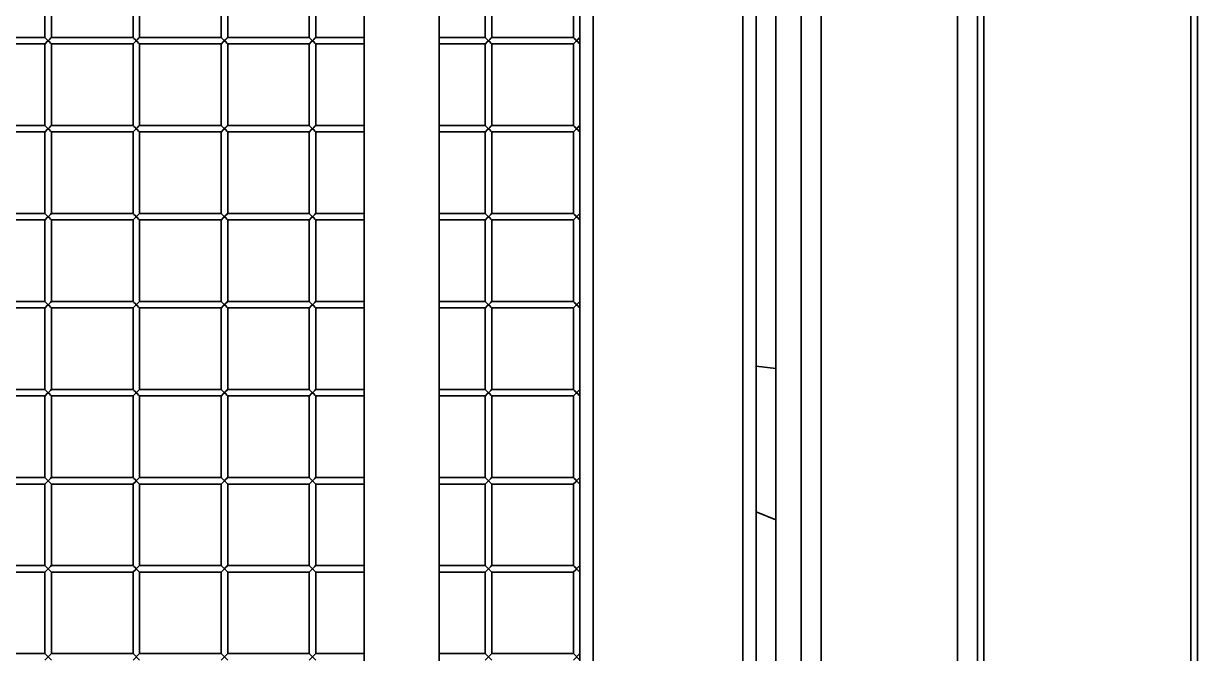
# Model space of a CAD drawing. Header units: millimetres. Extents: x 32496 to 166256, y 3504 to 23939.
# Drawn here: x 95858 to 96391, y 21721 to 22008 of the extents above; entities that cross this region are included whole.
import ezdxf

# ---------------------------------------------------------------- set-up
doc = ezdxf.new("R2010")
doc.units = ezdxf.units.MM
doc.layers.get('0').update_dxf_attribs({"lineweight": 35})

# ---------------------------------------------------------------- blocks, each defined once
blk = doc.blocks.new('8-1250')
at = {"linetype": 'Continuous'}
for p, q in [((-3742.63, -34671.29), (-3742.63, -32152.29)), ((-3680.63, -34671.29), (-3680.63, -32152.29)), ((-3671.63, -32152.29), (-3671.63, -34671.29)), ((-3668.63, -32152.29), (-3668.63, -34671.29)), ((-3574.63, -32152.29), (-3574.63, -34671.29)), ((-3571.63, -32152.29), (-3571.63, -34671.29)), ((-3751.63, -34591.29), (-3751.63, -32232.29)), ((-3846.13, -32251.79), (-3846.13, -34571.79)), ((-3778.13, -34571.79), (-3778.13, -32251.79)), ((-3772.13, -32251.79), (-3772.13, -34571.79)), ((-3950.13, -32393.79), (-3950.13, -33324.79)), ((-3916.13, -32393.79), (-3916.13, -33324.79)), ((-3852.13, -33311.79), (-3852.13, -32408.79)), ((-3763.13, -32421.29), (-3763.13, -34421.29)), ((-4095.13, -32721.79), (-4095.13, -32758.79)), ((-4092.13, -32721.79), (-4092.13, -32758.79)), ((-4055.13, -32721.79), (-4055.13, -32758.79)), ((-4052.13, -32721.79), (-4052.13, -32758.79)), ((-4015.13, -32721.79), (-4015.13, -32758.79)), ((-4012.13, -32721.79), (-4012.13, -32758.79)), ((-3975.13, -32721.79), (-3975.13, -32758.79)), ((-3972.13, -32721.79), (-3972.13, -32758.79)), ((-3895.13, -32721.79), (-3895.13, -32758.79)), ((-3892.13, -32721.79), (-3892.13, -32758.79)), ((-3855.13, -32721.79), (-3855.13, -32758.79)), ((-4132.13, -32758.79), (-4095.13, -32758.79)), ((-4132.13, -32761.79), (-4095.13, -32761.79)), ((-4095.13, -32761.79), (-4092.13, -32758.79)), ((-4092.13, -32761.79), (-4095.13, -32758.79)), ((-4095.13, -32761.79), (-4095.13, -32798.79)), ((-4095.01, -32761.67), (-4094.22, -32760.88)), ((-4094.22, -32760.88), (-4093.63, -32760.29)), ((-4092.13, -32758.79), (-4055.13, -32758.79)), ((-4092.13, -32761.79), (-4092.13, -32798.79)), ((-4092.13, -32761.79), (-4055.13, -32761.79)), ((-4055.13, -32761.79), (-4052.13, -32758.79)), ((-4052.13, -32761.79), (-4055.13, -32758.79)), ((-4055.13, -32761.79), (-4055.13, -32798.79)), ((-4055.01, -32761.67), (-4054.22, -32760.88)), ((-4054.22, -32760.88), (-4053.63, -32760.29)), ((-4052.13, -32758.79), (-4015.13, -32758.79)), ((-4052.13, -32761.79), (-4052.13, -32798.79)), ((-4052.13, -32761.79), (-4015.13, -32761.79)), ((-4015.13, -32761.79), (-4012.13, -32758.79)), ((-4012.13, -32761.79), (-4015.13, -32758.79)), ((-4015.13, -32761.79), (-4015.13, -32798.79)), ((-4015.01, -32761.67), (-4014.22, -32760.88)), ((-4014.22, -32760.88), (-4013.63, -32760.29)), ((-4012.13, -32758.79), (-3975.13, -32758.79)), ((-4012.13, -32761.79), (-4012.13, -32798.79)), ((-4012.13, -32761.79), (-3975.13, -32761.79)), ((-3975.13, -32761.79), (-3972.13, -32758.79)), ((-3972.13, -32761.79), (-3975.13, -32758.79)), ((-3975.13, -32761.79), (-3975.13, -32798.79)), ((-3975.01, -32761.67), (-3974.22, -32760.88)), ((-3974.22, -32760.88), (-3973.63, -32760.29)), ((-3972.13, -32758.79), (-3950.13, -32758.79)), ((-3972.13, -32761.79), (-3972.13, -32798.79)), ((-3972.13, -32761.79), (-3950.13, -32761.79)), ((-3916.13, -32758.79), (-3895.13, -32758.79)), ((-3916.13, -32761.79), (-3895.13, -32761.79)), ((-3895.13, -32761.79), (-3892.13, -32758.79)), ((-3892.13, -32761.79), (-3895.13, -32758.79)), ((-3895.13, -32761.79), (-3895.13, -32798.79)), ((-3895.01, -32761.67), (-3894.22, -32760.88)), ((-3894.22, -32760.88), (-3893.63, -32760.29)), ((-3892.13, -32758.79), (-3855.13, -32758.79)), ((-3892.13, -32761.79), (-3892.13, -32798.79)), ((-3892.13, -32761.79), (-3855.13, -32761.79)), ((-3855.13, -32761.79), (-3852.13, -32758.79)), ((-3852.13, -32761.79), (-3855.13, -32758.79)), ((-3855.13, -32761.79), (-3855.13, -32798.79)), ((-3855.01, -32761.67), (-3854.22, -32760.88)), ((-3854.22, -32760.88), (-3853.63, -32760.29)), ((-4132.13, -32798.79), (-4095.13, -32798.79)), ((-4095.13, -32801.79), (-4092.13, -32798.79)), ((-4092.13, -32801.79), (-4095.13, -32798.79)), ((-4092.13, -32798.79), (-4055.13, -32798.79)), ((-4055.13, -32801.79), (-4052.13, -32798.79)), ((-4052.13, -32801.79), (-4055.13, -32798.79)), ((-4052.13, -32798.79), (-4015.13, -32798.79)), ((-4015.13, -32801.79), (-4012.13, -32798.79)), ((-4012.13, -32801.79), (-4015.13, -32798.79)), ((-4012.13, -32798.79), (-3975.13, -32798.79)), ((-3975.13, -32801.79), (-3972.13, -32798.79)), ((-3972.13, -32801.79), (-3975.13, -32798.79)), ((-3972.13, -32798.79), (-3950.13, -32798.79)), ((-3916.13, -32798.79), (-3895.13, -32798.79)), ((-3895.13, -32801.79), (-3892.13, -32798.79)), ((-3892.13, -32801.79), (-3895.13, -32798.79)), ((-3892.13, -32798.79), (-3855.13, -32798.79)), ((-3855.13, -32801.79), (-3852.13, -32798.79)), ((-3852.13, -32801.79), (-3855.13, -32798.79)), ((-4132.13, -32801.79), (-4095.13, -32801.79)), ((-4095.13, -32801.79), (-4095.13, -32838.79)), ((-4095.01, -32801.67), (-4094.22, -32800.88)), ((-4094.22, -32800.88), (-4093.63, -32800.29)), ((-4092.13, -32801.79), (-4092.13, -32838.79)), ((-4092.13, -32801.79), (-4055.13, -32801.79)), ((-4055.13, -32801.79), (-4055.13, -32838.79)), ((-4055.01, -32801.67), (-4054.22, -32800.88)), ((-4054.22, -32800.88), (-4053.63, -32800.29)), ((-4052.13, -32801.79), (-4052.13, -32838.79)), ((-4052.13, -32801.79), (-4015.13, -32801.79)), ((-4015.13, -32801.79), (-4015.13, -32838.79)), ((-4015.01, -32801.67), (-4014.22, -32800.88)), ((-4014.22, -32800.88), (-4013.63, -32800.29)), ((-4012.13, -32801.79), (-4012.13, -32838.79)), ((-4012.13, -32801.79), (-3975.13, -32801.79)), ((-3975.13, -32801.79), (-3975.13, -32838.79)), ((-3975.01, -32801.67), (-3974.22, -32800.88)), ((-3974.22, -32800.88), (-3973.63, -32800.29)), ((-3972.13, -32801.79), (-3972.13, -32838.79)), ((-3972.13, -32801.79), (-3950.13, -32801.79)), ((-3916.13, -32801.79), (-3895.13, -32801.79)), ((-3895.13, -32801.79), (-3895.13, -32838.79)), ((-3895.01, -32801.67), (-3894.22, -32800.88)), ((-3894.22, -32800.88), (-3893.63, -32800.29)), ((-3892.13, -32801.79), (-3892.13, -32838.79)), ((-3892.13, -32801.79), (-3855.13, -32801.79)), ((-3855.13, -32801.79), (-3855.13, -32838.79)), ((-3855.01, -32801.67), (-3854.22, -32800.88)), ((-3854.22, -32800.88), (-3853.63, -32800.29)), ((-4132.13, -32838.79), (-4095.13, -32838.79)), ((-4132.13, -32841.79), (-4095.13, -32841.79)), ((-4095.13, -32841.79), (-4092.13, -32838.79)), ((-4092.13, -32841.79), (-4095.13, -32838.79)), ((-4095.13, -32841.79), (-4095.13, -32878.79)), ((-4095.01, -32841.67), (-4094.22, -32840.88)), ((-4094.22, -32840.88), (-4093.63, -32840.29)), ((-4092.13, -32838.79), (-4055.13, -32838.79)), ((-4092.13, -32841.79), (-4092.13, -32878.79)), ((-4092.13, -32841.79), (-4055.13, -32841.79)), ((-4055.13, -32841.79), (-4052.13, -32838.79)), ((-4052.13, -32841.79), (-4055.13, -32838.79)), ((-4055.13, -32841.79), (-4055.13, -32878.79)), ((-4055.01, -32841.67), (-4054.22, -32840.88)), ((-4054.22, -32840.88), (-4053.63, -32840.29)), ((-4052.13, -32838.79), (-4015.13, -32838.79)), ((-4052.13, -32841.79), (-4052.13, -32878.79)), ((-4052.13, -32841.79), (-4015.13, -32841.79)), ((-4015.13, -32841.79), (-4012.13, -32838.79)), ((-4012.13, -32841.79), (-4015.13, -32838.79)), ((-4015.13, -32841.79), (-4015.13, -32878.79)), ((-4015.01, -32841.67), (-4014.22, -32840.88)), ((-4014.22, -32840.88), (-4013.63, -32840.29)), ((-4012.13, -32838.79), (-3975.13, -32838.79)), ((-4012.13, -32841.79), (-4012.13, -32878.79)), ((-4012.13, -32841.79), (-3975.13, -32841.79)), ((-3975.13, -32841.79), (-3972.13, -32838.79)), ((-3972.13, -32841.79), (-3975.13, -32838.79)), ((-3975.13, -32841.79), (-3975.13, -32878.79)), ((-3975.01, -32841.67), (-3974.22, -32840.88)), ((-3974.22, -32840.88), (-3973.63, -32840.29)), ((-3972.13, -32838.79), (-3950.13, -32838.79)), ((-3972.13, -32841.79), (-3972.13, -32878.79)), ((-3972.13, -32841.79), (-3950.13, -32841.79)), ((-3916.13, -32838.79), (-3895.13, -32838.79)), ((-3916.13, -32841.79), (-3895.13, -32841.79)), ((-3895.13, -32841.79), (-3892.13, -32838.79)), ((-3892.13, -32841.79), (-3895.13, -32838.79)), ((-3895.13, -32841.79), (-3895.13, -32878.79)), ((-3895.01, -32841.67), (-3894.22, -32840.88)), ((-3894.22, -32840.88), (-3893.63, -32840.29)), ((-3892.13, -32838.79), (-3855.13, -32838.79)), ((-3892.13, -32841.79), (-3892.13, -32878.79)), ((-3892.13, -32841.79), (-3855.13, -32841.79)), ((-3855.13, -32841.79), (-3852.13, -32838.79)), ((-3852.13, -32841.79), (-3855.13, -32838.79)), ((-3855.13, -32841.79), (-3855.13, -32878.79)), ((-3855.01, -32841.67), (-3854.22, -32840.88)), ((-3854.22, -32840.88), (-3853.63, -32840.29)), ((-4132.13, -32878.79), (-4095.13, -32878.79)), ((-4095.13, -32881.79), (-4092.13, -32878.79)), ((-4092.13, -32881.79), (-4095.13, -32878.79)), ((-4092.13, -32878.79), (-4055.13, -32878.79)), ((-4055.13, -32881.79), (-4052.13, -32878.79)), ((-4052.13, -32881.79), (-4055.13, -32878.79)), ((-4052.13, -32878.79), (-4015.13, -32878.79)), ((-4015.13, -32881.79), (-4012.13, -32878.79)), ((-4012.13, -32881.79), (-4015.13, -32878.79)), ((-4012.13, -32878.79), (-3975.13, -32878.79)), ((-3975.13, -32881.79), (-3972.13, -32878.79)), ((-3972.13, -32881.79), (-3975.13, -32878.79)), ((-3972.13, -32878.79), (-3950.13, -32878.79)), ((-3916.13, -32878.79), (-3895.13, -32878.79)), ((-3895.13, -32881.79), (-3892.13, -32878.79)), ((-3892.13, -32881.79), (-3895.13, -32878.79)), ((-3892.13, -32878.79), (-3855.13, -32878.79)), ((-3855.13, -32881.79), (-3852.13, -32878.79)), ((-3852.13, -32881.79), (-3855.13, -32878.79)), ((-4132.13, -32881.79), (-4095.13, -32881.79)), ((-4095.13, -32881.79), (-4095.13, -32918.79)), ((-4095.01, -32881.67), (-4094.22, -32880.88)), ((-4094.22, -32880.88), (-4093.63, -32880.29)), ((-4092.13, -32881.79), (-4092.13, -32918.79)), ((-4092.13, -32881.79), (-4055.13, -32881.79)), ((-4055.13, -32881.79), (-4055.13, -32918.79)), ((-4055.01, -32881.67), (-4054.22, -32880.88)), ((-4054.22, -32880.88), (-4053.63, -32880.29)), ((-4052.13, -32881.79), (-4052.13, -32918.79)), ((-4052.13, -32881.79), (-4015.13, -32881.79)), ((-4015.13, -32881.79), (-4015.13, -32918.79)), ((-4015.01, -32881.67), (-4014.22, -32880.88)), ((-4014.22, -32880.88), (-4013.63, -32880.29)), ((-4012.13, -32881.79), (-4012.13, -32918.79)), ((-4012.13, -32881.79), (-3975.13, -32881.79)), ((-3975.13, -32881.79), (-3975.13, -32918.79)), ((-3975.01, -32881.67), (-3974.22, -32880.88)), ((-3974.22, -32880.88), (-3973.63, -32880.29)), ((-3972.13, -32881.79), (-3972.13, -32918.79)), ((-3972.13, -32881.79), (-3950.13, -32881.79)), ((-3916.13, -32881.79), (-3895.13, -32881.79)), ((-3895.13, -32881.79), (-3895.13, -32918.79)), ((-3895.01, -32881.67), (-3894.22, -32880.88)), ((-3894.22, -32880.88), (-3893.63, -32880.29)), ((-3892.13, -32881.79), (-3892.13, -32918.79)), ((-3892.13, -32881.79), (-3855.13, -32881.79)), ((-3855.13, -32881.79), (-3855.13, -32918.79)), ((-3855.01, -32881.67), (-3854.22, -32880.88)), ((-3854.22, -32880.88), (-3853.63, -32880.29)), ((-3763.13, -32909.34), (-3772.13, -32908.3)), ((-4132.13, -32918.79), (-4095.13, -32918.79)), ((-4132.13, -32921.79), (-4095.13, -32921.79)), ((-4095.13, -32921.79), (-4092.13, -32918.79)), ((-4092.13, -32921.79), (-4095.13, -32918.79)), ((-4095.13, -32921.79), (-4095.13, -32958.79)), ((-4095.01, -32921.67), (-4094.22, -32920.88)), ((-4094.22, -32920.88), (-4093.63, -32920.29)), ((-4092.13, -32918.79), (-4055.13, -32918.79)), ((-4092.13, -32921.79), (-4092.13, -32958.79)), ((-4092.13, -32921.79), (-4055.13, -32921.79)), ((-4055.13, -32921.79), (-4052.13, -32918.79)), ((-4052.13, -32921.79), (-4055.13, -32918.79)), ((-4055.13, -32921.79), (-4055.13, -32958.79)), ((-4055.01, -32921.67), (-4054.22, -32920.88)), ((-4054.22, -32920.88), (-4053.63, -32920.29)), ((-4052.13, -32918.79), (-4015.13, -32918.79)), ((-4052.13, -32921.79), (-4052.13, -32958.79)), ((-4052.13, -32921.79), (-4015.13, -32921.79)), ((-4015.13, -32921.79), (-4012.13, -32918.79)), ((-4012.13, -32921.79), (-4015.13, -32918.79)), ((-4015.13, -32921.79), (-4015.13, -32958.79)), ((-4015.01, -32921.67), (-4014.22, -32920.88)), ((-4014.22, -32920.88), (-4013.63, -32920.29)), ((-4012.13, -32918.79), (-3975.13, -32918.79)), ((-4012.13, -32921.79), (-4012.13, -32958.79)), ((-4012.13, -32921.79), (-3975.13, -32921.79)), ((-3975.13, -32921.79), (-3972.13, -32918.79)), ((-3972.13, -32921.79), (-3975.13, -32918.79)), ((-3975.13, -32921.79), (-3975.13, -32958.79)), ((-3975.01, -32921.67), (-3974.22, -32920.88)), ((-3974.22, -32920.88), (-3973.63, -32920.29)), ((-3972.13, -32918.79), (-3950.13, -32918.79)), ((-3972.13, -32921.79), (-3972.13, -32958.79)), ((-3972.13, -32921.79), (-3950.13, -32921.79)), ((-3916.13, -32918.79), (-3895.13, -32918.79)), ((-3916.13, -32921.79), (-3895.13, -32921.79)), ((-3895.13, -32921.79), (-3892.13, -32918.79)), ((-3892.13, -32921.79), (-3895.13, -32918.79)), ((-3895.13, -32921.79), (-3895.13, -32958.79)), ((-3895.01, -32921.67), (-3894.22, -32920.88)), ((-3894.22, -32920.88), (-3893.63, -32920.29)), ((-3892.13, -32918.79), (-3855.13, -32918.79)), ((-3892.13, -32921.79), (-3892.13, -32958.79)), ((-3892.13, -32921.79), (-3855.13, -32921.79)), ((-3855.13, -32921.79), (-3852.13, -32918.79)), ((-3852.13, -32921.79), (-3855.13, -32918.79)), ((-3855.13, -32921.79), (-3855.13, -32958.79)), ((-3855.01, -32921.67), (-3854.22, -32920.88)), ((-3854.22, -32920.88), (-3853.63, -32920.29)), ((-4132.13, -32958.79), (-4095.13, -32958.79)), ((-4095.13, -32961.79), (-4092.13, -32958.79)), ((-4092.13, -32961.79), (-4095.13, -32958.79)), ((-4092.13, -32958.79), (-4055.13, -32958.79)), ((-4055.13, -32961.79), (-4052.13, -32958.79)), ((-4052.13, -32961.79), (-4055.13, -32958.79)), ((-4052.13, -32958.79), (-4015.13, -32958.79)), ((-4015.13, -32961.79), (-4012.13, -32958.79)), ((-4012.13, -32961.79), (-4015.13, -32958.79)), ((-4012.13, -32958.79), (-3975.13, -32958.79)), ((-3975.13, -32961.79), (-3972.13, -32958.79)), ((-3972.13, -32961.79), (-3975.13, -32958.79)), ((-3972.13, -32958.79), (-3950.13, -32958.79)), ((-3916.13, -32958.79), (-3895.13, -32958.79)), ((-3895.13, -32961.79), (-3892.13, -32958.79)), ((-3892.13, -32961.79), (-3895.13, -32958.79)), ((-3892.13, -32958.79), (-3855.13, -32958.79)), ((-3855.13, -32961.79), (-3852.13, -32958.79)), ((-3852.13, -32961.79), (-3855.13, -32958.79)), ((-4132.13, -32961.79), (-4095.13, -32961.79)), ((-4095.13, -32961.79), (-4095.13, -32998.79)), ((-4095.01, -32961.67), (-4094.22, -32960.88)), ((-4094.22, -32960.88), (-4093.63, -32960.29)), ((-4092.13, -32961.79), (-4092.13, -32998.79)), ((-4092.13, -32961.79), (-4055.13, -32961.79)), ((-4055.13, -32961.79), (-4055.13, -32998.79)), ((-4055.01, -32961.67), (-4054.22, -32960.88)), ((-4054.22, -32960.88), (-4053.63, -32960.29)), ((-4052.13, -32961.79), (-4052.13, -32998.79)), ((-4052.13, -32961.79), (-4015.13, -32961.79)), ((-4015.13, -32961.79), (-4015.13, -32998.79)), ((-4015.01, -32961.67), (-4014.22, -32960.88)), ((-4014.22, -32960.88), (-4013.63, -32960.29)), ((-4012.13, -32961.79), (-4012.13, -32998.79)), ((-4012.13, -32961.79), (-3975.13, -32961.79)), ((-3975.13, -32961.79), (-3975.13, -32998.79)), ((-3975.01, -32961.67), (-3974.22, -32960.88)), ((-3974.22, -32960.88), (-3973.63, -32960.29)), ((-3972.13, -32961.79), (-3972.13, -32998.79)), ((-3972.13, -32961.79), (-3950.13, -32961.79)), ((-3916.13, -32961.79), (-3895.13, -32961.79)), ((-3895.13, -32961.79), (-3895.13, -32998.79)), ((-3895.01, -32961.67), (-3894.22, -32960.88)), ((-3894.22, -32960.88), (-3893.63, -32960.29)), ((-3892.13, -32961.79), (-3892.13, -32998.79)), ((-3892.13, -32961.79), (-3855.13, -32961.79)), ((-3855.13, -32961.79), (-3855.13, -32998.79)), ((-3855.01, -32961.67), (-3854.22, -32960.88)), ((-3854.22, -32960.88), (-3853.63, -32960.29)), ((-3763.13, -32978.11), (-3772.13, -32974.43)), ((-4132.13, -32998.79), (-4095.13, -32998.79)), ((-4132.13, -33001.79), (-4095.13, -33001.79)), ((-4095.13, -33001.79), (-4092.13, -32998.79)), ((-4092.13, -33001.79), (-4095.13, -32998.79)), ((-4095.13, -33001.79), (-4095.13, -33038.79)), ((-4095.01, -33001.67), (-4094.22, -33000.88)), ((-4094.22, -33000.88), (-4093.63, -33000.29)), ((-4092.13, -32998.79), (-4055.13, -32998.79)), ((-4092.13, -33001.79), (-4092.13, -33038.79)), ((-4092.13, -33001.79), (-4055.13, -33001.79)), ((-4055.13, -33001.79), (-4052.13, -32998.79)), ((-4052.13, -33001.79), (-4055.13, -32998.79)), ((-4055.13, -33001.79), (-4055.13, -33038.79)), ((-4055.01, -33001.67), (-4054.22, -33000.88)), ((-4054.22, -33000.88), (-4053.63, -33000.29)), ((-4052.13, -32998.79), (-4015.13, -32998.79)), ((-4052.13, -33001.79), (-4052.13, -33038.79)), ((-4052.13, -33001.79), (-4015.13, -33001.79)), ((-4015.13, -33001.79), (-4012.13, -32998.79)), ((-4012.13, -33001.79), (-4015.13, -32998.79)), ((-4015.13, -33001.79), (-4015.13, -33038.79)), ((-4015.01, -33001.67), (-4014.22, -33000.88)), ((-4014.22, -33000.88), (-4013.63, -33000.29)), ((-4012.13, -32998.79), (-3975.13, -32998.79)), ((-4012.13, -33001.79), (-4012.13, -33038.79)), ((-4012.13, -33001.79), (-3975.13, -33001.79)), ((-3975.13, -33001.79), (-3972.13, -32998.79)), ((-3972.13, -33001.79), (-3975.13, -32998.79)), ((-3975.13, -33001.79), (-3975.13, -33038.79)), ((-3975.01, -33001.67), (-3974.22, -33000.88)), ((-3974.22, -33000.88), (-3973.63, -33000.29)), ((-3972.13, -32998.79), (-3950.13, -32998.79)), ((-3972.13, -33001.79), (-3972.13, -33038.79)), ((-3972.13, -33001.79), (-3950.13, -33001.79)), ((-3916.13, -32998.79), (-3895.13, -32998.79)), ((-3916.13, -33001.79), (-3895.13, -33001.79)), ((-3895.13, -33001.79), (-3892.13, -32998.79)), ((-3892.13, -33001.79), (-3895.13, -32998.79)), ((-3895.13, -33001.79), (-3895.13, -33038.79)), ((-3895.01, -33001.67), (-3894.22, -33000.88)), ((-3894.22, -33000.88), (-3893.63, -33000.29)), ((-3892.13, -32998.79), (-3855.13, -32998.79)), ((-3892.13, -33001.79), (-3892.13, -33038.79)), ((-3892.13, -33001.79), (-3855.13, -33001.79)), ((-3855.13, -33001.79), (-3852.13, -32998.79)), ((-3852.13, -33001.79), (-3855.13, -32998.79)), ((-3855.13, -33001.79), (-3855.13, -33038.79)), ((-3855.01, -33001.67), (-3854.22, -33000.88)), ((-3854.22, -33000.88), (-3853.63, -33000.29)), ((-4132.13, -33038.79), (-4095.13, -33038.79)), ((-4095.13, -33041.79), (-4092.13, -33038.79)), ((-4092.13, -33041.79), (-4095.13, -33038.79)), ((-4092.13, -33038.79), (-4055.13, -33038.79)), ((-4055.13, -33041.79), (-4052.13, -33038.79)), ((-4052.13, -33041.79), (-4055.13, -33038.79)), ((-4052.13, -33038.79), (-4015.13, -33038.79)), ((-4015.13, -33041.79), (-4012.13, -33038.79)), ((-4012.13, -33041.79), (-4015.13, -33038.79)), ((-4012.13, -33038.79), (-3975.13, -33038.79)), ((-3975.13, -33041.79), (-3972.13, -33038.79)), ((-3972.13, -33041.79), (-3975.13, -33038.79)), ((-3972.13, -33038.79), (-3950.13, -33038.79)), ((-3916.13, -33038.79), (-3895.13, -33038.79)), ((-3895.13, -33041.79), (-3892.13, -33038.79)), ((-3892.13, -33041.79), (-3895.13, -33038.79)), ((-3892.13, -33038.79), (-3855.13, -33038.79)), ((-3855.13, -33041.79), (-3852.13, -33038.79)), ((-3852.13, -33041.79), (-3855.13, -33038.79))]:
    blk.add_line(p, q, dxfattribs=at)
for points in [[(-4093.63, -32760.29), (-4094.21, -32759.7), (-4094.69, -32759.23)], [(-4092.24, -32758.9), (-4092.56, -32759.22), (-4093.05, -32759.71), (-4093.63, -32760.29)], [(-4093.63, -32760.29), (-4093.04, -32760.88), (-4092.57, -32761.35), (-4092.13, -32761.79)], [(-4053.63, -32760.29), (-4054.21, -32759.7), (-4054.69, -32759.23)], [(-4052.24, -32758.9), (-4052.56, -32759.22), (-4053.05, -32759.71), (-4053.63, -32760.29)], [(-4053.63, -32760.29), (-4053.04, -32760.88), (-4052.57, -32761.35), (-4052.13, -32761.79)], [(-4013.63, -32760.29), (-4014.21, -32759.7), (-4014.69, -32759.23)], [(-4012.24, -32758.9), (-4012.56, -32759.22), (-4013.05, -32759.71), (-4013.63, -32760.29)], [(-4013.63, -32760.29), (-4013.04, -32760.88), (-4012.57, -32761.35), (-4012.13, -32761.79)], [(-3973.63, -32760.29), (-3974.21, -32759.7), (-3974.69, -32759.23)], [(-3972.24, -32758.9), (-3972.56, -32759.22), (-3973.05, -32759.71), (-3973.63, -32760.29)], [(-3973.63, -32760.29), (-3973.04, -32760.88), (-3972.57, -32761.35), (-3972.13, -32761.79)], [(-3893.63, -32760.29), (-3894.21, -32759.7), (-3894.69, -32759.23)], [(-3892.24, -32758.9), (-3892.56, -32759.22), (-3893.05, -32759.71), (-3893.63, -32760.29)], [(-3893.63, -32760.29), (-3893.04, -32760.88), (-3892.57, -32761.35), (-3892.13, -32761.79)], [(-3853.63, -32760.29), (-3854.21, -32759.7), (-3854.69, -32759.23)], [(-3852.24, -32758.9), (-3852.56, -32759.22), (-3853.05, -32759.71), (-3853.63, -32760.29)], [(-3853.63, -32760.29), (-3853.04, -32760.88), (-3852.57, -32761.35), (-3852.13, -32761.79)], [(-4093.63, -32800.29), (-4094.21, -32799.7), (-4094.69, -32799.23)], [(-4092.24, -32798.9), (-4092.56, -32799.22), (-4093.05, -32799.71), (-4093.63, -32800.29)], [(-4053.63, -32800.29), (-4054.21, -32799.7), (-4054.69, -32799.23)], [(-4052.24, -32798.9), (-4052.56, -32799.22), (-4053.05, -32799.71), (-4053.63, -32800.29)], [(-4013.63, -32800.29), (-4014.21, -32799.7), (-4014.69, -32799.23)], [(-4012.24, -32798.9), (-4012.56, -32799.22), (-4013.05, -32799.71), (-4013.63, -32800.29)], [(-3973.63, -32800.29), (-3974.21, -32799.7), (-3974.69, -32799.23)], [(-3972.24, -32798.9), (-3972.56, -32799.22), (-3973.05, -32799.71), (-3973.63, -32800.29)], [(-3893.63, -32800.29), (-3894.21, -32799.7), (-3894.69, -32799.23)], [(-3892.24, -32798.9), (-3892.56, -32799.22), (-3893.05, -32799.71), (-3893.63, -32800.29)], [(-3853.63, -32800.29), (-3854.21, -32799.7), (-3854.69, -32799.23)], [(-3852.24, -32798.9), (-3852.56, -32799.22), (-3853.05, -32799.71), (-3853.63, -32800.29)], [(-4093.63, -32800.29), (-4093.04, -32800.88), (-4092.57, -32801.35), (-4092.13, -32801.79)], [(-4053.63, -32800.29), (-4053.04, -32800.88), (-4052.57, -32801.35), (-4052.13, -32801.79)], [(-4013.63, -32800.29), (-4013.04, -32800.88), (-4012.57, -32801.35), (-4012.13, -32801.79)], [(-3973.63, -32800.29), (-3973.04, -32800.88), (-3972.57, -32801.35), (-3972.13, -32801.79)], [(-3893.63, -32800.29), (-3893.04, -32800.88), (-3892.57, -32801.35), (-3892.13, -32801.79)], [(-3853.63, -32800.29), (-3853.04, -32800.88), (-3852.57, -32801.35), (-3852.13, -32801.79)], [(-4093.63, -32840.29), (-4094.21, -32839.7), (-4094.69, -32839.23)], [(-4092.24, -32838.9), (-4092.56, -32839.22), (-4093.05, -32839.71), (-4093.63, -32840.29)], [(-4093.63, -32840.29), (-4093.04, -32840.88), (-4092.57, -32841.35), (-4092.13, -32841.79)], [(-4053.63, -32840.29), (-4054.21, -32839.7), (-4054.69, -32839.23)], [(-4052.24, -32838.9), (-4052.56, -32839.22), (-4053.05, -32839.71), (-4053.63, -32840.29)], [(-4053.63, -32840.29), (-4053.04, -32840.88), (-4052.57, -32841.35), (-4052.13, -32841.79)], [(-4013.63, -32840.29), (-4014.21, -32839.7), (-4014.69, -32839.23)], [(-4012.24, -32838.9), (-4012.56, -32839.22), (-4013.05, -32839.71), (-4013.63, -32840.29)], [(-4013.63, -32840.29), (-4013.04, -32840.88), (-4012.57, -32841.35), (-4012.13, -32841.79)], [(-3973.63, -32840.29), (-3974.21, -32839.7), (-3974.69, -32839.23)], [(-3972.24, -32838.9), (-3972.56, -32839.22), (-3973.05, -32839.71), (-3973.63, -32840.29)], [(-3973.63, -32840.29), (-3973.04, -32840.88), (-3972.57, -32841.35), (-3972.13, -32841.79)], [(-3893.63, -32840.29), (-3894.21, -32839.7), (-3894.69, -32839.23)], [(-3892.24, -32838.9), (-3892.56, -32839.22), (-3893.05, -32839.71), (-3893.63, -32840.29)], [(-3893.63, -32840.29), (-3893.04, -32840.88), (-3892.57, -32841.35), (-3892.13, -32841.79)], [(-3853.63, -32840.29), (-3854.21, -32839.7), (-3854.69, -32839.23)], [(-3852.24, -32838.9), (-3852.56, -32839.22), (-3853.05, -32839.71), (-3853.63, -32840.29)], [(-3853.63, -32840.29), (-3853.04, -32840.88), (-3852.57, -32841.35), (-3852.13, -32841.79)], [(-4093.63, -32880.29), (-4094.21, -32879.7), (-4094.69, -32879.23)], [(-4092.24, -32878.9), (-4092.56, -32879.22), (-4093.05, -32879.71), (-4093.63, -32880.29)], [(-4053.63, -32880.29), (-4054.21, -32879.7), (-4054.69, -32879.23)], [(-4052.24, -32878.9), (-4052.56, -32879.22), (-4053.05, -32879.71), (-4053.63, -32880.29)], [(-4013.63, -32880.29), (-4014.21, -32879.7), (-4014.69, -32879.23)], [(-4012.24, -32878.9), (-4012.56, -32879.22), (-4013.05, -32879.71), (-4013.63, -32880.29)], [(-3973.63, -32880.29), (-3974.21, -32879.7), (-3974.69, -32879.23)], [(-3972.24, -32878.9), (-3972.56, -32879.22), (-3973.05, -32879.71), (-3973.63, -32880.29)], [(-3893.63, -32880.29), (-3894.21, -32879.7), (-3894.69, -32879.23)], [(-3892.24, -32878.9), (-3892.56, -32879.22), (-3893.05, -32879.71), (-3893.63, -32880.29)], [(-3853.63, -32880.29), (-3854.21, -32879.7), (-3854.69, -32879.23)], [(-3852.24, -32878.9), (-3852.56, -32879.22), (-3853.05, -32879.71), (-3853.63, -32880.29)], [(-4093.63, -32880.29), (-4093.04, -32880.88), (-4092.57, -32881.35), (-4092.13, -32881.79)], [(-4053.63, -32880.29), (-4053.04, -32880.88), (-4052.57, -32881.35), (-4052.13, -32881.79)], [(-4013.63, -32880.29), (-4013.04, -32880.88), (-4012.57, -32881.35), (-4012.13, -32881.79)], [(-3973.63, -32880.29), (-3973.04, -32880.88), (-3972.57, -32881.35), (-3972.13, -32881.79)], [(-3893.63, -32880.29), (-3893.04, -32880.88), (-3892.57, -32881.35), (-3892.13, -32881.79)], [(-3853.63, -32880.29), (-3853.04, -32880.88), (-3852.57, -32881.35), (-3852.13, -32881.79)], [(-4093.63, -32920.29), (-4094.21, -32919.7), (-4094.69, -32919.23)], [(-4092.24, -32918.9), (-4092.56, -32919.22), (-4093.05, -32919.71), (-4093.63, -32920.29)], [(-4093.63, -32920.29), (-4093.04, -32920.88), (-4092.57, -32921.35), (-4092.13, -32921.79)], [(-4053.63, -32920.29), (-4054.21, -32919.7), (-4054.69, -32919.23)], [(-4052.24, -32918.9), (-4052.56, -32919.22), (-4053.05, -32919.71), (-4053.63, -32920.29)], [(-4053.63, -32920.29), (-4053.04, -32920.88), (-4052.57, -32921.35), (-4052.13, -32921.79)], [(-4013.63, -32920.29), (-4014.21, -32919.7), (-4014.69, -32919.23)], [(-4012.24, -32918.9), (-4012.56, -32919.22), (-4013.05, -32919.71), (-4013.63, -32920.29)], [(-4013.63, -32920.29), (-4013.04, -32920.88), (-4012.57, -32921.35), (-4012.13, -32921.79)], [(-3973.63, -32920.29), (-3974.21, -32919.7), (-3974.69, -32919.23)], [(-3972.24, -32918.9), (-3972.56, -32919.22), (-3973.05, -32919.71), (-3973.63, -32920.29)], [(-3973.63, -32920.29), (-3973.04, -32920.88), (-3972.57, -32921.35), (-3972.13, -32921.79)], [(-3893.63, -32920.29), (-3894.21, -32919.7), (-3894.69, -32919.23)], [(-3892.24, -32918.9), (-3892.56, -32919.22), (-3893.05, -32919.71), (-3893.63, -32920.29)], [(-3893.63, -32920.29), (-3893.04, -32920.88), (-3892.57, -32921.35), (-3892.13, -32921.79)], [(-3853.63, -32920.29), (-3854.21, -32919.7), (-3854.69, -32919.23)], [(-3852.24, -32918.9), (-3852.56, -32919.22), (-3853.05, -32919.71), (-3853.63, -32920.29)], [(-3853.63, -32920.29), (-3853.04, -32920.88), (-3852.57, -32921.35), (-3852.13, -32921.79)], [(-4093.63, -32960.29), (-4094.21, -32959.7), (-4094.69, -32959.23)], [(-4092.24, -32958.9), (-4092.56, -32959.22), (-4093.05, -32959.71), (-4093.63, -32960.29)], [(-4053.63, -32960.29), (-4054.21, -32959.7), (-4054.69, -32959.23)], [(-4052.24, -32958.9), (-4052.56, -32959.22), (-4053.05, -32959.71), (-4053.63, -32960.29)], [(-4013.63, -32960.29), (-4014.21, -32959.7), (-4014.69, -32959.23)], [(-4012.24, -32958.9), (-4012.56, -32959.22), (-4013.05, -32959.71), (-4013.63, -32960.29)], [(-3973.63, -32960.29), (-3974.21, -32959.7), (-3974.69, -32959.23)], [(-3972.24, -32958.9), (-3972.56, -32959.22), (-3973.05, -32959.71), (-3973.63, -32960.29)], [(-3893.63, -32960.29), (-3894.21, -32959.7), (-3894.69, -32959.23)], [(-3892.24, -32958.9), (-3892.56, -32959.22), (-3893.05, -32959.71), (-3893.63, -32960.29)], [(-3853.63, -32960.29), (-3854.21, -32959.7), (-3854.69, -32959.23)], [(-3852.24, -32958.9), (-3852.56, -32959.22), (-3853.05, -32959.71), (-3853.63, -32960.29)], [(-4093.63, -32960.29), (-4093.04, -32960.88), (-4092.57, -32961.35), (-4092.13, -32961.79)], [(-4053.63, -32960.29), (-4053.04, -32960.88), (-4052.57, -32961.35), (-4052.13, -32961.79)], [(-4013.63, -32960.29), (-4013.04, -32960.88), (-4012.57, -32961.35), (-4012.13, -32961.79)], [(-3973.63, -32960.29), (-3973.04, -32960.88), (-3972.57, -32961.35), (-3972.13, -32961.79)], [(-3893.63, -32960.29), (-3893.04, -32960.88), (-3892.57, -32961.35), (-3892.13, -32961.79)], [(-3853.63, -32960.29), (-3853.04, -32960.88), (-3852.57, -32961.35), (-3852.13, -32961.79)], [(-4093.63, -33000.29), (-4094.21, -32999.7), (-4094.69, -32999.23)], [(-4092.24, -32998.9), (-4092.56, -32999.22), (-4093.05, -32999.71), (-4093.63, -33000.29)], [(-4093.63, -33000.29), (-4093.04, -33000.88), (-4092.57, -33001.35), (-4092.13, -33001.79)], [(-4053.63, -33000.29), (-4054.21, -32999.7), (-4054.69, -32999.23)], [(-4052.24, -32998.9), (-4052.56, -32999.22), (-4053.05, -32999.71), (-4053.63, -33000.29)], [(-4053.63, -33000.29), (-4053.04, -33000.88), (-4052.57, -33001.35), (-4052.13, -33001.79)], [(-4013.63, -33000.29), (-4014.21, -32999.7), (-4014.69, -32999.23)], [(-4012.24, -32998.9), (-4012.56, -32999.22), (-4013.05, -32999.71), (-4013.63, -33000.29)], [(-4013.63, -33000.29), (-4013.04, -33000.88), (-4012.57, -33001.35), (-4012.13, -33001.79)], [(-3973.63, -33000.29), (-3974.21, -32999.7), (-3974.69, -32999.23)], [(-3972.24, -32998.9), (-3972.56, -32999.22), (-3973.05, -32999.71), (-3973.63, -33000.29)], [(-3973.63, -33000.29), (-3973.04, -33000.88), (-3972.57, -33001.35), (-3972.13, -33001.79)], [(-3893.63, -33000.29), (-3894.21, -32999.7), (-3894.69, -32999.23)], [(-3892.24, -32998.9), (-3892.56, -32999.22), (-3893.05, -32999.71), (-3893.63, -33000.29)], [(-3893.63, -33000.29), (-3893.04, -33000.88), (-3892.57, -33001.35), (-3892.13, -33001.79)], [(-3853.63, -33000.29), (-3854.21, -32999.7), (-3854.69, -32999.23)], [(-3852.24, -32998.9), (-3852.56, -32999.22), (-3853.05, -32999.71), (-3853.63, -33000.29)], [(-3853.63, -33000.29), (-3853.04, -33000.88), (-3852.57, -33001.35), (-3852.13, -33001.79)]]:
    blk.add_lwpolyline(points, dxfattribs=at)

msp = doc.modelspace()

# ---------------------------------------------------------------- block references
at = {"color": 6}
msp.add_blockref('8-1250', (99962.893, 54760.291), dxfattribs=at)

doc.saveas('drawing.dxf')
